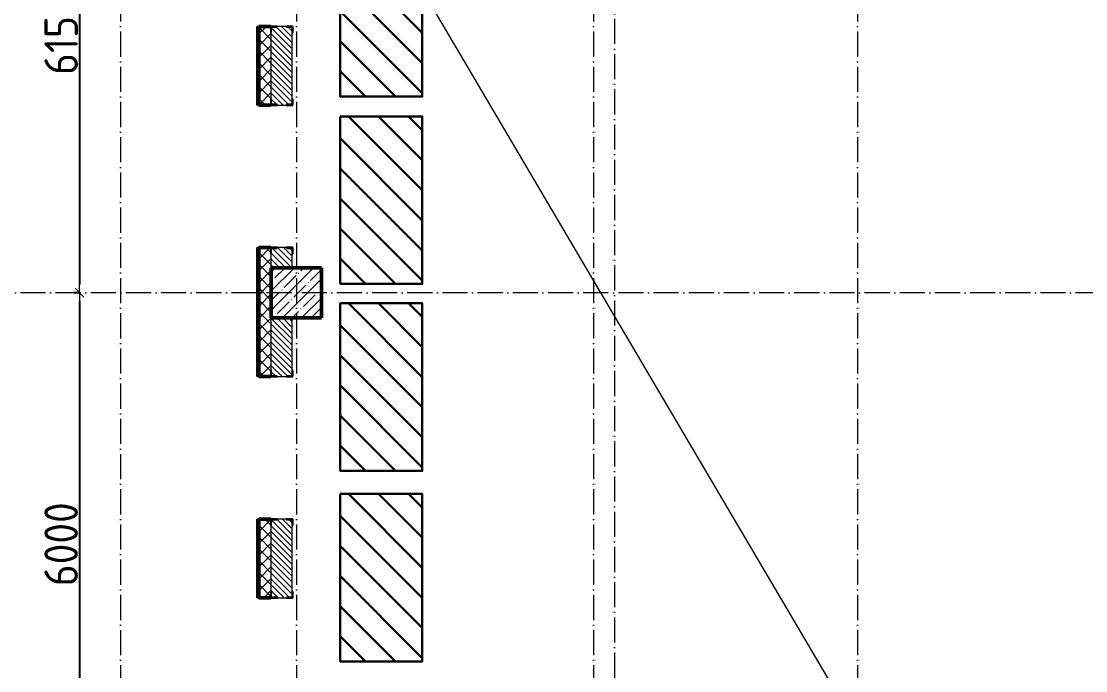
# Model space of a CAD drawing. Header units: millimetres. Extents: x -356862 to 418287, y 0 to 839748.
# Drawn here: x 210193 to 222906, y 491188 to 498937 of the extents above; entities that cross this region are included whole.
import ezdxf

# ---------------------------------------------------------------- set-up
doc = ezdxf.new("R2010")
doc.units = ezdxf.units.MM
doc.linetypes.add('50_200_ШТРИХ_1Т_ш5_п1_п1_', pattern=[700, 500, -100, 0, -100])
for name, color, linetype, lineweight in [('0) строит. леса', 20, 'Continuous', 30), ('A-____-____-DIMS', 7, 'Continuous', 9), ('A-DETL-____-OTLN-4', 7, 'Continuous', 18), ('A-GENM-____-MCUT', 7, 'Continuous', 25), ('A-GENM-____-OTLN-1', 7, 'Continuous', 25), ('A-WALL-____-MCUT-2', 7, 'Continuous', 50), ('A-WALL-____-MCUT-3', 7, 'Continuous', 9), ('A-WALL-____-PATT-1', 7, 'Continuous', 9), ('A-WALL-FNSH-MCUT-1', 7, 'Continuous', 9), ('S-COLS-____-MCUT', 7, 'Continuous', 50), ('S-COLS-____-OTLN', 7, 'Continuous', 9), ('S-GRID-____-OTLN-1', 7, '50_200_ШТРИХ_1Т_ш5_п1_п1_', 9)]:
    doc.layers.add(name, color=color, linetype=linetype, lineweight=lineweight)
doc.styles.add('СПДС', font='isocpeur.ttf', dxfattribs={"width": 0.9})
doc.dimstyles.new('Размера А3', dxfattribs={"dimtxt": 200, "dimasz": 100, "dimexe": 70, "dimexo": 100, "dimgap": 20, "dimtad": 1, "dimdec": 0, "dimrnd": 10, "dimzin": 0, "dimdsep": 46, "dimtxsty": 'СПДС', "dimblk": 'ARROWHEAD_6', "dimcen": 1, "dimclrd": 256, "dimclre": 256, "dimclrt": 256, "dimazin": 0, "dimtfac": 1, "dimtdec": 0, "dimtmove": 2, "dimatfit": 3, "dimfxl": 1, "dimtolj": 1, "dimtzin": 0, "dimarcsym": 0})
pattern_1 = [(135, (142429.057, 459015.94), (-35.35534, -35.35534), [])]

# ---------------------------------------------------------------- blocks, each defined once
blk = doc.blocks.new('BSC_Колонна _Прямоугольная - 600х600-V14-АР1_План отверстий 3 этажа в осях 1-64_А-ГГ')
at = {"layer": 'S-COLS-____-OTLN'}
h = blk.add_hatch(dxfattribs=at)
h.set_pattern_fill('FP_50', color=256, style=0, pattern_type=2)
h.set_pattern_definition([(315, (-36681.04, 71050), (114.04925, 114.04925), []), (315, (-36681.04, 70935.95), (114.04925, 114.04925), [201.613, -40.323, 3.353, -36.97])])
h.paths.add_polyline_path([(-300, 300), (-300, -300), (300, -300), (300, 300)], flags=0)
at = {"layer": 'S-COLS-____-MCUT'}
for p, q in [((300, 300), (-300, 300)), ((-300, 300), (-300, -300)), ((300, -300), (300, 300)), ((-300, -300), (300, -300))]:
    blk.add_line(p, q, dxfattribs=at)
blk = doc.blocks.new('Фахверк_СКБ_Уголок - 250_3380-27498580-АР1_План отверстий 3 этажа в осях 1-64_А-ГГ')
at = {"layer": 'A-GENM-____-MCUT'}
for p, q in [((200, 181), (125, 181)), ((125, 181), (125, 106)), ((131, 106), (131, 175)), ((131, 175), (200, 175)), ((200, 175), (200, 181)), ((125, 106), (131, 106)), ((131, -6), (125, -6)), ((125, -6), (125, -81)), ((125, -81), (200, -81)), ((131, -75), (131, -6)), ((200, -75), (131, -75)), ((200, -81), (200, -75))]:
    blk.add_line(p, q, dxfattribs=at)
blk = doc.blocks.new('ARROWHEAD_6')
at = {"color": 0, "linetype": 'Continuous'}
for p, q in [((0, 0), (-1, 0)), ((-0.5, -0.5), (0.5, 0.5))]:
    blk.add_line(p, q, dxfattribs=at)
blk = doc.blocks.new('*D2602')
at = {"layer": 'A-____-____-DIMS', "lineweight": -2, "transparency": 16777216}
for p, q in [((210895, 501847), (210819, 501847)), ((210889, 501747), (210889, 495797)), ((210895, 495697), (210819, 495697))]:
    blk.add_line(p, q, dxfattribs=at)
at = {"layer": 'Defpoints', "color": 0, "transparency": 16777216}
for p in [(210995, 501847), (210889, 495697), (210995, 495697)]:
    blk.add_point(p, dxfattribs=at)
at = {"layer": 'A-____-____-DIMS', "lineweight": -2, "transparency": 16777216, "xscale": 100, "yscale": 100, "zscale": 100}
for p, rotation in [((210889, 501847), 90), ((210889, 495697), 270)]:
    blk.add_blockref('ARROWHEAD_6', p, dxfattribs=dict(at, rotation=rotation))
at = {"layer": 'A-____-____-DIMS', "transparency": 16777216, "insert": (210669, 498772), "char_height": 400, "attachment_point": 5, "rotation": 90, "style": 'СПДС'}
blk.add_mtext('\\A1;6150', dxfattribs=at)
blk = doc.blocks.new('*D2603')
at = {"layer": 'A-____-____-DIMS', "lineweight": -2, "transparency": 16777216}
for p, q in [((210895, 495697), (210819, 495697)), ((210889, 495597), (210889, 489797)), ((210895, 489697), (210819, 489697))]:
    blk.add_line(p, q, dxfattribs=at)
at = {"layer": 'Defpoints', "color": 0, "transparency": 16777216}
for p in [(210995, 495697), (210889, 489697), (210995, 489697)]:
    blk.add_point(p, dxfattribs=at)
at = {"layer": 'A-____-____-DIMS', "lineweight": -2, "transparency": 16777216, "xscale": 100, "yscale": 100, "zscale": 100}
for p, rotation in [((210889, 495697), 90), ((210889, 489697), 270)]:
    blk.add_blockref('ARROWHEAD_6', p, dxfattribs=dict(at, rotation=rotation))
at = {"layer": 'A-____-____-DIMS', "transparency": 16777216, "insert": (210669, 492697), "char_height": 400, "attachment_point": 5, "rotation": 90, "style": 'СПДС'}
blk.add_mtext('\\A1;6000', dxfattribs=at)

msp = doc.modelspace()

# ---------------------------------------------------------------- hatches: boundary and pattern name
at = {"layer": '0) строит. леса'}
h = msp.add_hatch(dxfattribs=at)
h.set_pattern_fill('ANSI31', color=256, scale=80, angle=-90)
h.set_pattern_definition([(315, (360020.9, 499598.46), (179.60512, 179.60512), [])])
h.paths.add_polyline_path([(214002.3982, 500038.6902), (214002.3982, 498038.6902), (214982.3982, 498038.6902), (214982.3982, 500038.6902)])
h = msp.add_hatch(dxfattribs=at)
h.set_pattern_fill('ANSI31', color=256, scale=80, angle=-90)
h.set_pattern_definition([(315, (360020.9, 497362.26), (179.60512, 179.60512), [])])
h.paths.add_polyline_path([(214002.3982, 497802.4875), (214002.3982, 495802.4875), (214982.3982, 495802.4875), (214982.3982, 497802.4875)])
h = msp.add_hatch(dxfattribs=at)
h.set_pattern_fill('ANSI31', color=256, scale=80, angle=-90)
h.set_pattern_definition([(315, (360020.9, 495132.6), (179.60512, 179.60512), [])])
h.paths.add_polyline_path([(214002.3982, 495572.8338), (214002.3982, 493572.8338), (214982.3982, 493572.8338), (214982.3982, 495572.8338)])
h = msp.add_hatch(dxfattribs=at)
h.set_pattern_fill('ANSI31', color=256, scale=80, angle=-90)
h.set_pattern_definition([(315, (360020.9, 492858.24), (179.60512, 179.60512), [])])
h.paths.add_polyline_path([(214002.3982, 493298.4695), (214002.3982, 491298.4695), (214982.3982, 491298.4695), (214982.3982, 493298.4695)])
at = {"layer": 'A-WALL-____-PATT-1'}
h = msp.add_hatch(dxfattribs=at)
h.set_pattern_fill('FP_1', color=256, style=0, pattern_type=2)
h.set_pattern_definition([(45, (142429.06, 459015.94), (-70.71068, 70.71068), []), (135, (142429.06, 459015.94), (-70.71068, -70.71068), [])])
h.paths.add_polyline_path([(213029.0567, 471346.983), (213179.0567, 471346.983), (213179.0567, 472641.983), (213173.0567, 472641.983), (213173.0567, 472716.983), (213029.0567, 472716.983)], flags=0)
h.paths.add_polyline_path([(213113.9513, 474416.983), (213173.0567, 474416.983), (213173.0567, 474491.983), (213179.0567, 474491.983), (213179.0567, 475281.983), (213173.0567, 475281.983), (213173.0567, 475356.983), (213029.0567, 475356.983), (213029.0567, 474416.983)], flags=0)
h.paths.add_polyline_path([(213113.9513, 477056.983), (213173.0567, 477056.983), (213173.0567, 477131.983), (213179.0567, 477131.983), (213179.0567, 478521.983), (213173.0567, 478521.983), (213173.0567, 478596.983), (213029.0567, 478596.983), (213029.0567, 477056.983)], flags=0)
h.paths.add_polyline_path([(213113.9513, 480296.983), (213173.0567, 480296.983), (213173.0567, 480371.983), (213179.0567, 480371.983), (213179.0567, 481161.983), (213173.0567, 481161.983), (213173.0567, 481236.983), (213029.0567, 481236.983), (213029.0567, 480296.983)], flags=0)
h.paths.add_polyline_path([(213113.9513, 482936.983), (213173.0567, 482936.983), (213173.0567, 483011.983), (213179.0567, 483011.983), (213179.0567, 484401.983), (213173.0567, 484401.983), (213173.0567, 484476.983), (213029.0567, 484476.983), (213029.0567, 482936.983)], flags=0)
h.paths.add_polyline_path([(213029.0567, 486176.983), (213173.0567, 486176.983), (213173.0567, 486251.983), (213179.0567, 486251.983), (213179.0567, 487041.983), (213173.0567, 487041.983), (213173.0567, 487116.983), (213029.0567, 487116.983)], flags=0)
h.paths.add_polyline_path([(213029.0567, 488816.983), (213173.0567, 488816.983), (213173.0567, 488891.983), (213179.0567, 488891.983), (213179.0567, 490281.983), (213173.0567, 490281.983), (213173.0567, 490356.983), (213029.0567, 490356.983)], flags=0)
h.paths.add_polyline_path([(213029.0567, 492056.983), (213173.0567, 492056.983), (213173.0567, 492131.983), (213179.0567, 492131.983), (213179.0567, 492921.983), (213173.0567, 492921.983), (213173.0567, 492996.983), (213029.0567, 492996.983)], flags=0)
h.paths.add_polyline_path([(213173.0567, 494696.983), (213173.0567, 494771.983), (213179.0567, 494771.983), (213179.0567, 496161.983), (213173.0567, 496161.983), (213173.0567, 496236.983), (213029.0567, 496236.983), (213029.0567, 494696.983), (213113.9513, 494696.983)], flags=0)
h.paths.add_polyline_path([(213173.0567, 497936.983), (213173.0567, 498011.983), (213179.0567, 498011.983), (213179.0567, 498801.983), (213173.0567, 498801.983), (213173.0567, 498876.983), (213029.0567, 498876.983), (213029.0567, 497936.983), (213113.9513, 497936.983)], flags=0)
h.paths.add_polyline_path([(213173.0567, 500576.983), (213173.0567, 500651.983), (213179.0567, 500651.983), (213179.0567, 501946.983), (213029.0567, 501946.983), (213029.0567, 500576.983), (213113.9513, 500576.983)], flags=0)
h = msp.add_hatch(dxfattribs=at)
h.set_pattern_fill('FP_6', color=256, style=0, pattern_type=2)
h.set_pattern_definition(pattern_1)
h.paths.add_polyline_path([(213248.0567, 495996.983), (213429.0567, 495996.983), (213429.0567, 496230.983), (213360.0567, 496230.983), (213360.0567, 496236.983), (213248.0567, 496236.983), (213248.0567, 496230.983), (213179.0567, 496230.983), (213179.0567, 495996.983)], flags=0)
h.paths.add_polyline_path([(213248.0567, 497936.983), (213360.0567, 497936.983), (213360.0567, 497942.983), (213429.0567, 497942.983), (213429.0567, 498870.983), (213360.0567, 498870.983), (213360.0567, 498876.983), (213248.0567, 498876.983), (213248.0567, 498870.983), (213179.0567, 498870.983), (213179.0567, 497942.983), (213248.0567, 497942.983)], flags=0)
h.paths.add_polyline_path([(213360.0567, 500576.983), (213360.0567, 500582.983), (213429.0567, 500582.983), (213429.0567, 501346.983), (213179.0567, 501346.983), (213179.0567, 500582.983), (213248.0567, 500582.983), (213248.0567, 500576.983)], flags=0)
h = msp.add_hatch(dxfattribs=at)
h.set_pattern_fill('FP_6', color=256, style=0, pattern_type=2)
h.set_pattern_definition(pattern_1)
h.paths.add_polyline_path([(213360.0567, 489996.983), (213429.0567, 489996.983), (213429.0567, 490350.983), (213360.0567, 490350.983), (213360.0567, 490356.983), (213248.0567, 490356.983), (213248.0567, 490350.983), (213179.0567, 490350.983), (213179.0567, 489996.983)], flags=0)
h.paths.add_polyline_path([(213360.0567, 492056.983), (213360.0567, 492062.983), (213429.0567, 492062.983), (213429.0567, 492990.983), (213360.0567, 492990.983), (213360.0567, 492996.983), (213248.0567, 492996.983), (213248.0567, 492990.983), (213179.0567, 492990.983), (213179.0567, 492062.983), (213248.0567, 492062.983), (213248.0567, 492056.983)], flags=0)
h.paths.add_polyline_path([(213360.0567, 494696.983), (213360.0567, 494702.983), (213429.0567, 494702.983), (213429.0567, 495396.983), (213179.0567, 495396.983), (213179.0567, 494702.983), (213248.0567, 494702.983), (213248.0567, 494696.983)], flags=0)

# ---------------------------------------------------------------- linework, layer by layer
at = {"layer": '0) строит. леса'}
for points in [[(214002.3982, 500038.6902), (214002.3982, 498038.6902), (214982.3982, 498038.6902), (214982.3982, 500038.6902)], [(214002.3982, 497802.4875), (214002.3982, 495802.4875), (214982.3982, 495802.4875), (214982.3982, 497802.4875)], [(214002.3982, 495572.8338), (214002.3982, 493572.8338), (214982.3982, 493572.8338), (214982.3982, 495572.8338)], [(214002.3982, 493298.4695), (214002.3982, 491298.4695), (214982.3982, 491298.4695), (214982.3982, 493298.4695)]]:
    msp.add_lwpolyline(points, close=True, dxfattribs=at)
at = {"layer": 'A-DETL-____-OTLN-4'}
msp.add_line((213779.0567, 501346.983), (231179.0567, 471846.983), dxfattribs=at)
at = {"layer": 'A-WALL-____-MCUT-2'}
for p, q in [((213017.0567, 498876.983), (213017.0567, 497936.983)), ((213022.0567, 498876.983), (213022.0567, 497936.983)), ((213029.0567, 498876.983), (213029.0567, 497936.983)), ((213173.0567, 498876.983), (213029.0567, 498876.983)), ((213029.0567, 497936.983), (213173.0567, 497936.983)), ((213017.0567, 496236.983), (213017.0567, 494696.983)), ((213022.0567, 496236.983), (213022.0567, 494696.983)), ((213029.0567, 496236.983), (213029.0567, 494696.983)), ((213173.0567, 496236.983), (213029.0567, 496236.983)), ((213029.0567, 494696.983), (213173.0567, 494696.983)), ((213017.0567, 492996.983), (213017.0567, 492056.983)), ((213022.0567, 492996.983), (213022.0567, 492056.983)), ((213029.0567, 492996.983), (213029.0567, 492056.983)), ((213173.0567, 492996.983), (213029.0567, 492996.983)), ((213029.0567, 492056.983), (213173.0567, 492056.983))]:
    msp.add_line(p, q, dxfattribs=at)
at = {"layer": 'A-WALL-____-MCUT-3'}
for p, q in [((213360.0567, 498876.983), (213248.0567, 498876.983)), ((213179.0567, 498011.983), (213179.0567, 498801.983)), ((213429.0567, 498011.983), (213429.0567, 498801.983)), ((213248.0567, 497936.983), (213360.0567, 497936.983)), ((213360.0567, 496236.983), (213248.0567, 496236.983)), ((213179.0567, 495996.983), (213179.0567, 496161.983)), ((213429.0567, 495996.983), (213429.0567, 496161.983)), ((213179.0567, 494771.983), (213179.0567, 495396.983)), ((213429.0567, 494771.983), (213429.0567, 495396.983)), ((213248.0567, 494696.983), (213360.0567, 494696.983)), ((213179.0567, 492131.983), (213179.0567, 492921.983)), ((213360.0567, 492996.983), (213248.0567, 492996.983)), ((213429.0567, 492131.983), (213429.0567, 492921.983)), ((213248.0567, 492056.983), (213360.0567, 492056.983))]:
    msp.add_line(p, q, dxfattribs=at)
at = {"layer": 'A-WALL-FNSH-MCUT-1'}
for p, q in [((213029.0567, 498876.983), (213009.0567, 498876.983)), ((213009.0567, 498876.983), (213009.0567, 497936.983)), ((213029.0567, 497936.983), (213029.0567, 498876.983)), ((213009.0567, 497936.983), (213029.0567, 497936.983)), ((213029.0567, 496236.983), (213009.0567, 496236.983)), ((213009.0567, 496236.983), (213009.0567, 494696.983)), ((213029.0567, 494696.983), (213029.0567, 496236.983)), ((213009.0567, 494696.983), (213029.0567, 494696.983)), ((213029.0567, 492996.983), (213009.0567, 492996.983)), ((213009.0567, 492996.983), (213009.0567, 492056.983)), ((213009.0567, 492056.983), (213029.0567, 492056.983))]:
    msp.add_line(p, q, dxfattribs=at)
at = {"layer": 'S-GRID-____-OTLN-1', "color": 251, "ltscale": 0.6, "true_color": 0x636466}
for p, q in [((211379.0567, 508896.9006), (211379.0567, 454533.3346)), ((213479.0567, 508896.9006), (213479.0567, 454705.9298)), ((217029.0567, 508896.9006), (217029.0567, 470346.983)), ((220179.0567, 508896.9006), (220179.0567, 467585.8406)), ((217279.0567, 508628.7042), (217279.0567, 470346.983)), ((232747.844, 495696.983), (209755.8272, 495696.983))]:
    msp.add_line(p, q, dxfattribs=at)

# ---------------------------------------------------------------- block references
at = {"layer": 'A-GENM-____-OTLN-1'}
for p, rotation in [((213254.0567, 499001.983), 269.9999999999999), ((213354.0567, 497811.983), 89.99999999999991), ((213254.0567, 496361.983), 269.9999999999999), ((213354.0567, 494571.983), 89.99999999999991), ((213254.0567, 493121.983), 269.9999999999999), ((213354.0567, 491931.983), 89.99999999999991)]:
    msp.add_blockref('Фахверк_СКБ_Уголок - 250_3380-27498580-АР1_План отверстий 3 этажа в осях 1-64_А-ГГ', p, dxfattribs=dict(at, rotation=rotation))
at = {"layer": 'S-COLS-____-OTLN', "rotation": 89.9999999999999}
msp.add_blockref('BSC_Колонна _Прямоугольная - 600х600-V14-АР1_План отверстий 3 этажа в осях 1-64_А-ГГ', (213479.0567, 495696.983), dxfattribs=at)

# ---------------------------------------------------------------- dimensions: what is measured, and where the dimension line sits
at = {"layer": 'A-____-____-DIMS'}
for base, p1, p2, picture, middle in [((210889.4147, 495696.983), (210995.4807, 501846.983), (210995.4807, 495696.983), '*D2602', (210669.4147, 498771.983)), ((210889.4147, 489696.983), (210995.4807, 495696.983), (210995.4807, 489696.983), '*D2603', (210669.4147, 492696.983))]:
    dim = msp.add_linear_dim(base=base, p1=p1, p2=p2, angle=90, dimstyle='Размера А3', override={"dimtxt": 400}, dxfattribs=at)
    dim.commit()
    dim.dimension.update_dxf_attribs({"geometry": picture, "text_midpoint": middle})

doc.saveas('drawing.dxf')
